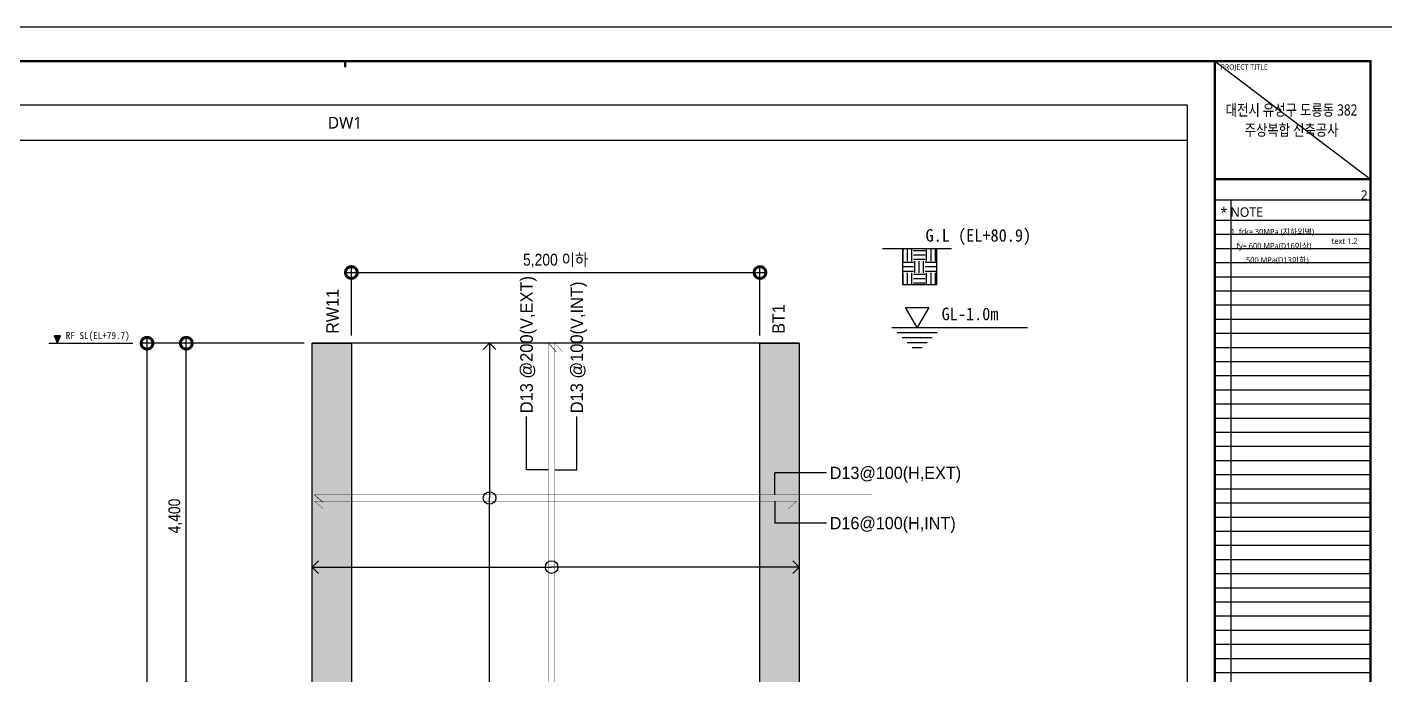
# Model space of a CAD drawing. Header units: millimetres. Extents: x 0 to 252030, y -124740 to 196020.
# Drawn here: x 209193 to 226472, y -61706 to -53460 of the extents above; entities that cross this region are included whole.
import ezdxf
from ezdxf.enums import TextEntityAlignment as Align

# ---------------------------------------------------------------- set-up
doc = ezdxf.new("R2010")
doc.units = ezdxf.units.MM
doc.header["$LTSCALE"] = 30
doc.linetypes.add('HIDDEN', pattern=[2, 1, -1])
doc.layers.get('DEFPOINTS').update_dxf_attribs({"color": 142})
for name, color, linetype in [('0-SEC1', 3, 'Continuous'), ('0-TEXT', 3, 'Continuous'), ('0-지시선', 7, 'Continuous'), ('A-CEN', 1, 'Continuous'), ('S-CON', 2, 'Continuous'), ('S-EXT BAR', 3, 'Continuous'), ('S-INT BAR', 3, 'HIDDEN'), ('S-SYM', 5, 'Continuous'), ('TABLE-1', 3, 'Continuous'), ('TEX', 3, 'Continuous'), ('X-PLAN-B1F$0$A-DIM', 7, 'Continuous'), ('XR-FORM_(도룡동)$0$AA-SHEET', 9, 'Continuous'), ('XR-FORM_(도룡동)$0$Sheet', 7, 'Continuous'), ('XR-FORM_(도룡동)$0$Sheet-text', 3, 'Continuous')]:
    doc.layers.add(name, color=color, linetype=linetype)
doc.styles.get("Standard").update_dxf_attribs({"font": 'malgun.ttf'})
doc.styles.add('X-PLAN-B1F$0$Gdim', font='Dotum.ttf', dxfattribs={"width": 0.9})
doc.styles.add('XR-FORM_(도룡동)$3$맑은고딕', font='malgun.ttf')
doc.styles.add('돋음체', font='DotumChe.ttf')
doc.styles.add('맑은 고딕', font='malgun.ttf')
doc.styles.add('스타일1', font='Gulim.ttf')
doc.dimstyles.new('X-PLAN-B1F$0$Gdim200', dxfattribs={"dimscale": 200, "dimtxt": 3, "dimasz": 6, "dimexe": 1.5, "dimexo": 2, "dimgap": 1, "dimtad": 1, "dimdec": 0, "dimzin": 0, "dimdsep": 46, "dimlunit": 6, "dimtxsty": 'X-PLAN-B1F$0$Gdim', "dimblk": 'X-PLAN-B1F$0$_DotSmall', "dimcen": 1.5, "dimdle": 1.5, "dimclrd": 1, "dimclre": 1, "dimclrt": 256, "dimazin": 0, "dimtfac": 1, "dimtdec": 0, "dimtix": 1, "dimtmove": 2, "dimatfit": 3, "dimldrblk": 'X-PLAN-B1F$0$_DotSmall', "dimfxl": 1.5, "dimtolj": 1, "dimtzin": 0, "dimlwd": -1, "dimlwe": -1, "dimarcsym": 0})
doc.dimstyles.new('배근범위', dxfattribs={"dimscale": 80, "dimtxt": 1e-06, "dimasz": 2, "dimexe": 0, "dimexo": 0, "dimgap": 0, "dimtad": 1, "dimdec": 0, "dimzin": 0, "dimdsep": 46, "dimlunit": 6, "dimtxsty": 'Standard', "dimblk": 'OPEN90', "dimcen": 0, "dimdle": 2, "dimclrd": 256, "dimclre": 256, "dimclrt": 256, "dimadec": 0, "dimazin": 0, "dimtfac": 1, "dimtdec": 0, "dimtix": 1, "dimtmove": 2, "dimatfit": 3, "dimldrblk": 'DIMDOT', "dimfxl": 1, "dimtolj": 1, "dimtzin": 0, "dimarcsym": 0})

# ---------------------------------------------------------------- blocks, each defined once
blk = doc.blocks.new('XR-FORM_(도룡동)$0$S')
at = {"layer": 'DEFPOINTS'}
for p, q in [((75750, 52950), (82250, 52950)), ((75640, 52073), (82226, 52073)), ((76315, 52073), (76315, 20700)), ((82250, 51196), (75640, 51196)), ((82250, 50596), (75640, 50596)), ((82250, 49996), (75640, 49996)), ((82250, 49396), (75640, 49396)), ((82250, 48796), (75640, 48796)), ((82250, 48196), (75640, 48196)), ((82250, 47596), (75640, 47596)), ((82250, 46996), (75640, 46996)), ((82250, 46396), (75640, 46396)), ((82250, 45796), (75640, 45796)), ((82250, 45196), (75640, 45196)), ((82250, 44596), (75640, 44596)), ((82250, 43996), (75640, 43996)), ((82250, 43396), (75640, 43396)), ((82250, 42796), (75640, 42796)), ((82250, 42196), (75640, 42196)), ((82250, 41596), (75640, 41596)), ((82250, 40996), (75640, 40996)), ((82250, 40396), (75640, 40396)), ((82250, 39796), (75640, 39796)), ((82250, 39196), (75640, 39196)), ((82250, 38596), (75640, 38596)), ((82250, 37996), (75640, 37996)), ((82250, 37396), (75640, 37396)), ((82250, 36796), (75640, 36796)), ((82250, 36196), (75640, 36196)), ((82250, 35596), (75640, 35596)), ((82250, 34996), (75640, 34996)), ((82250, 34396), (75640, 34396)), ((82250, 33796), (75640, 33796)), ((82250, 33196), (75640, 33196)), ((82250, 32596), (75640, 32596)), ((82250, 31996), (75640, 31996))]:
    blk.add_line(p, q, dxfattribs=at)
at = {"layer": 'XR-FORM_(도룡동)$0$AA-SHEET', "const_width": 99.9}
blk.add_lwpolyline([(75750, 52950), (82250, 52950)], dxfattribs=at)
at = {"layer": 'XR-FORM_(도룡동)$0$Sheet', "const_width": 100}
blk.add_lwpolyline([(1850, 57950), (82250, 57950), (82250, 1200), (1850, 1200)], close=True, dxfattribs=at)
at = {"layer": 'XR-FORM_(도룡동)$0$Sheet', "linetype": 'Continuous', "const_width": 100}
blk.add_lwpolyline([(38745, 57950), (38745, 57700)], dxfattribs=at)
at = {"layer": 'XR-FORM_(도룡동)$0$Sheet', "const_width": 100}
for points in [[(75640, 57950), (75640, 1200)], [(75640, 52950), (82250, 52950)]]:
    blk.add_lwpolyline(points, dxfattribs=at)
at = {"layer": 'DEFPOINTS', "style": 'XR-FORM_(도룡동)$3$맑은고딕'}
blk.add_text('2', height=400, dxfattribs=at).set_placement((82126, 52273), align=Align.MIDDLE_RIGHT)
blk.add_text('text 1.2', height=240, dxfattribs=at).set_placement((80599, 50202))
at = {"layer": 'XR-FORM_(도룡동)$0$Sheet', "style": 'XR-FORM_(도룡동)$3$맑은고딕'}
blk.add_text('PROJECT TITLE', height=220, dxfattribs=at).set_placement((75890, 57600))
at = {"layer": 'XR-FORM_(도룡동)$0$Sheet-text', "style": 'XR-FORM_(도룡동)$3$맑은고딕'}
blk.add_text('* NOTE', height=400, dxfattribs=at).set_placement((75881, 51550), align=Align.MIDDLE_LEFT)
blk = doc.blocks.new('XR-FORM_(도룡동)', base_point=(101.33, -56114.51))
at = {"layer": 'DEFPOINTS'}
blk.add_line((377.95, 289.75), (411, 264.75), dxfattribs=at)
blk.add_lwpolyline([(0, 0), (420, 0), (420, 297), (0, 297)], close=True, dxfattribs=at)
at = {"xscale": 0.005, "yscale": 0.005, "zscale": 0.005}
blk.add_blockref('XR-FORM_(도룡동)$0$S', (-0.25, 0), dxfattribs=at)
at = {"layer": 'XR-FORM_(도룡동)$0$Sheet-text', "style": 'XR-FORM_(도룡동)$3$맑은고딕', "width": 0.8}
for s, p in [('대전시 유성구 도룡동 382', (394.23, 279.42)), ('주상복합 신축공사', (394.23, 275.17))]:
    blk.add_text(s, height=2.4, dxfattribs=at).set_placement(p, align=Align.MIDDLE_CENTER)
blk = doc.blocks.new('X-PLAN-B1F$0$_DotSmall')
at = {"color": 0, "linetype": 'ByBlock', "const_width": 0.5}
blk.add_lwpolyline([(-0.0625, 0, 1), (0.0625, 0, 1)], format="xyb", close=True, dxfattribs=at)
blk = doc.blocks.new('*D1441')
at = {"layer": 'DEFPOINTS', "color": 0, "transparency": 16777216}
for p in [(218519, -56584), (213319, -57484), (218519, -57484)]:
    blk.add_point(p, dxfattribs=at)
at = {"layer": 'X-PLAN-B1F$0$A-DIM', "color": 1, "transparency": 16777216}
for p, q in [((213244, -56584), (218594, -56584)), ((213319, -57384), (213319, -56509)), ((218519, -57384), (218519, -56509))]:
    blk.add_line(p, q, dxfattribs=at)
at = {"layer": 'X-PLAN-B1F$0$A-DIM', "color": 1, "transparency": 16777216, "xscale": 300, "yscale": 300, "zscale": 300, "rotation": 180}
blk.add_blockref('X-PLAN-B1F$0$_DotSmall', (213319, -56584), dxfattribs=at)
at = {"layer": 'X-PLAN-B1F$0$A-DIM', "color": 1, "transparency": 16777216, "xscale": 300, "yscale": 300, "zscale": 300}
blk.add_blockref('X-PLAN-B1F$0$_DotSmall', (218519, -56584), dxfattribs=at)
at = {"layer": 'X-PLAN-B1F$0$A-DIM', "transparency": 16777216, "insert": (215919, -56435), "char_height": 150, "attachment_point": 5, "style": 'X-PLAN-B1F$0$Gdim'}
blk.add_mtext('\\A1;5,200 이하', dxfattribs=at)
blk = doc.blocks.new('*D1443')
at = {"layer": 'DEFPOINTS', "color": 0, "transparency": 16777216}
for p in [(211219, -57484), (212819, -57484), (212819, -61884)]:
    blk.add_point(p, dxfattribs=at)
at = {"layer": 'X-PLAN-B1F$0$A-DIM', "color": 1, "transparency": 16777216}
for p, q in [((212719, -57484), (211144, -57484)), ((211219, -61959), (211219, -57409)), ((212719, -61884), (211144, -61884))]:
    blk.add_line(p, q, dxfattribs=at)
at = {"layer": 'X-PLAN-B1F$0$A-DIM', "color": 1, "transparency": 16777216, "xscale": 300, "yscale": 300, "zscale": 300}
for p, rotation in [((211219, -57484), 90), ((211219, -61884), 270)]:
    blk.add_blockref('X-PLAN-B1F$0$_DotSmall', p, dxfattribs=dict(at, rotation=rotation))
at = {"layer": 'X-PLAN-B1F$0$A-DIM', "transparency": 16777216, "insert": (211080, -59684), "char_height": 150, "attachment_point": 5, "rotation": 90, "style": 'X-PLAN-B1F$0$Gdim'}
blk.add_mtext('\\A1;4,400', dxfattribs=at)
blk = doc.blocks.new('*D1445')
at = {"layer": 'DEFPOINTS', "color": 0, "transparency": 16777216}
for p in [(210719, -57484), (212819, -57484), (212819, -68834)]:
    blk.add_point(p, dxfattribs=at)
at = {"layer": 'X-PLAN-B1F$0$A-DIM', "color": 1, "transparency": 16777216}
for p, q in [((212719, -57484), (210644, -57484)), ((210719, -68909), (210719, -57409)), ((212719, -68834), (210644, -68834))]:
    blk.add_line(p, q, dxfattribs=at)
at = {"layer": 'X-PLAN-B1F$0$A-DIM', "color": 1, "transparency": 16777216, "xscale": 300, "yscale": 300, "zscale": 300}
for p, rotation in [((210719, -57484), 90), ((210719, -68834), 270)]:
    blk.add_blockref('X-PLAN-B1F$0$_DotSmall', p, dxfattribs=dict(at, rotation=rotation))
at = {"layer": 'X-PLAN-B1F$0$A-DIM', "transparency": 16777216, "insert": (210580, -63159), "char_height": 150, "attachment_point": 5, "rotation": 90, "style": 'X-PLAN-B1F$0$Gdim'}
blk.add_mtext('\\A1;11,350', dxfattribs=at)
blk = doc.blocks.new('_Open90')
at = {"color": 0, "linetype": 'ByBlock', "lineweight": -2}
for p, q in [((0, 0), (-1, 0)), ((-0.5, 0.5), (0, 0)), ((0, 0), (-0.5, -0.5))]:
    blk.add_line(p, q, dxfattribs=at)
blk = doc.blocks.new('*D1446')
at = {"layer": '0-지시선', "lineweight": -2, "transparency": 16777216}
for p in [(215078, -57644), (215078, -61724)]:
    blk.add_line(p, (215078, -59454), dxfattribs=at)
at = {"layer": 'DEFPOINTS', "color": 0, "transparency": 16777216}
for p in [(215078, -57484), (215078, -57484), (215078, -61884)]:
    blk.add_point(p, dxfattribs=at)
at = {"layer": '0-지시선', "lineweight": -2, "transparency": 16777216, "xscale": 160, "yscale": 160, "zscale": 160}
for p, rotation in [((215078, -57484), 90), ((215078, -61884), 270)]:
    blk.add_blockref('_Open90', p, dxfattribs=dict(at, rotation=rotation))
at = {"layer": '0-지시선', "transparency": 16777216, "insert": (215078, -59454), "char_height": 0.00008, "attachment_point": 5, "rotation": 90}
blk.add_mtext('\\A1;4,400', dxfattribs=at)
blk = doc.blocks.new('DIMDOT')
at = {"linetype": 'Continuous'}
for p, q in [((0, -2), (0, 2)), ((-2, 0), (2, 0))]:
    blk.add_line(p, q, dxfattribs=at)
for radius in [0.5, 0.25]:
    blk.add_circle((0, 0), radius, dxfattribs=at)
blk = doc.blocks.new('기본근 지시선')
at = {"layer": '0-지시선'}
blk.add_line((1650, 700), (0, 700), dxfattribs=at)
blk.add_lwpolyline([(0, 0), (0, 700)], dxfattribs=at)
blk.add_lwpolyline([(0, 0, 0, 96, 0), (0, 288, 0, 0, 0), (0, 264, 0, 0, 0)], format="xyseb", dxfattribs=at)
blk = doc.blocks.new('SOIL LEVEL')
at = {"layer": 'S-SYM'}
for p, q in [((1567, 1135), (-629, 1135)), ((20, 750), (20, 1125)), ((161, 750), (161, 1125)), ((301, 750), (301, 1125)), ((723, 1078), (348, 1078)), ((723, 938), (348, 938)), ((395, 1125), (395, 1135)), ((536, 1125), (536, 1135)), ((676, 1125), (676, 1135)), ((770, 750), (770, 1125)), ((911, 750), (911, 1125)), ((1051, 750), (1051, 1125)), ((348, 703), (0, 703)), ((348, 563), (0, 563)), ((723, 797), (348, 797)), ((395, 375), (395, 750)), ((536, 375), (536, 750)), ((676, 375), (676, 750)), ((1098, 703), (723, 703)), ((1098, 563), (723, 563)), ((348, 422), (0, 422)), ((20, 0), (20, 375)), ((161, 0), (161, 375)), ((301, 0), (301, 375)), ((723, 328), (348, 328)), ((723, 188), (348, 188)), ((723, 47), (348, 47)), ((1098, 422), (723, 422)), ((770, 0), (770, 375)), ((911, 0), (911, 375)), ((1051, 0), (1051, 375))]:
    blk.add_line(p, q, dxfattribs=at)
blk.add_lwpolyline([(1098, 1135), (0, 1135), (0, 0), (1098, 0)], close=True, dxfattribs=at)
blk = doc.blocks.new('WATER LEVEL')
at = {"layer": 'S-SYM'}
for p, q in [((-800, 0), (800, 0)), ((-640, -160), (640, -160)), ((-480, -320), (480, -320)), ((-320, -480), (320, -480)), ((-160, -640), (160, -640))]:
    blk.add_line(p, q, dxfattribs=at)
blk.add_lwpolyline([(0, 0), (-370, 640), (370, 640), (0, 0)], dxfattribs=at)
blk = doc.blocks.new('*D1449')
at = {"layer": '0-지시선', "lineweight": -2, "transparency": 16777216}
for p in [(212979, -60334), (218859, -60334)]:
    blk.add_line(p, (215868, -60334), dxfattribs=at)
at = {"layer": 'DEFPOINTS', "color": 0, "transparency": 16777216}
for p in [(212819, -60334), (212819, -60334), (219019, -60334)]:
    blk.add_point(p, dxfattribs=at)
at = {"layer": '0-지시선', "lineweight": -2, "transparency": 16777216, "xscale": 160, "yscale": 160, "zscale": 160, "rotation": 180}
blk.add_blockref('_Open90', (212819, -60334), dxfattribs=at)
at = {"layer": '0-지시선', "lineweight": -2, "transparency": 16777216, "xscale": 160, "yscale": 160, "zscale": 160}
blk.add_blockref('_Open90', (219019, -60334), dxfattribs=at)
at = {"layer": '0-지시선', "transparency": 16777216, "insert": (215868, -60334), "char_height": 0.00008, "attachment_point": 5}
blk.add_mtext('\\A1;6,200', dxfattribs=at)
blk = doc.blocks.new('기본근 지시선-2')
at = {"layer": '0-지시선'}
blk.add_lwpolyline([(0, 0), (700, 0), (700, 1700)], dxfattribs=at)
blk.add_lwpolyline([(0, 0, 0, 96, 0), (288, 0, 0, 0, 0), (264, 0, 0, 0, 0)], format="xyseb", dxfattribs=at)

msp = doc.modelspace()

# ---------------------------------------------------------------- hatches: boundary and pattern name
at = {"layer": '0-지시선'}
msp.add_hatch(color=256, dxfattribs=at).paths.add_polyline_path([(209580.24607, -57484.42371), (209543.30208, -57390.79065), (209617.19005, -57390.79065)])
at = {"layer": 'S-CON', "lineweight": -2}
h = msp.add_hatch(color=251, dxfattribs=at)
h.dxf.hatch_style = 1
h.paths.add_polyline_path([(212819.46339, -57484.42371), (212819.46339, -69634.42371), (219019.46339, -69634.42371), (219019.46339, -57484.42371), (218519.46339, -57484.42371), (218519.46339, -68834.42371), (213319.46339, -68834.42371), (213319.46339, -57484.42371)])

# ---------------------------------------------------------------- linework, layer by layer
at = {"layer": '0-지시선'}
for p, q in [((209467.74607, -57484.42371), (210536.49607, -57484.42371)), ((209617.19005, -57390.79065), (209543.30208, -57390.79065)), ((209580.24607, -57484.42371), (209543.30208, -57390.79065)), ((209580.24607, -57484.42371), (209617.19005, -57390.79065))]:
    msp.add_line(p, q, dxfattribs=at)
for centre in [(215077.86419, -59454.42331), (215868.16653, -60334.42317)]:
    msp.add_circle(centre, 80, dxfattribs=at)
at = {"layer": 'A-CEN', "linetype": 'Continuous', "lineweight": -2}
msp.add_line((219019.46339, -57484.42371), (212819.46339, -57484.42371), dxfattribs=at)
at = {"layer": 'S-CON', "color": 4, "linetype": 'Continuous', "lineweight": -2}
msp.add_lwpolyline([(212819.46339, -57484.42371), (213319.46339, -57484.42371), (213319.46339, -68834.42371), (218519.46339, -68834.42371), (218519.46339, -57484.42371), (219019.46339, -57484.42371), (219019.46339, -69634.42371), (212819.46339, -69634.42371)], close=True, dxfattribs=at)
at = {"layer": 'S-EXT BAR', "color": 6, "const_width": 8}
for points in [[(215926.6576, -57595.13392), (215828.1664, -57484.42371), (215828.1664, -69544.42371), (215926.65761, -69433.71349)], [(219939.46339, -59414.42317), (212849.46339, -59414.42317), (212960.17361, -59512.91438)]]:
    msp.add_lwpolyline(points, dxfattribs=at)
at = {"layer": 'S-INT BAR', "color": 6, "lineweight": -2, "const_width": 4}
for points in [[(216006.6576, -57595.13392), (215908.1664, -57484.42371), (215908.1664, -69544.42371), (216006.65761, -69433.71349)], [(218878.75318, -59592.91437), (218989.46339, -59494.42317), (212849.46339, -59494.42317), (212960.17361, -59592.91438)]]:
    msp.add_lwpolyline(points, dxfattribs=at)
at = {"layer": 'S-SYM'}
msp.add_line((220839.46339, -57284.42371), (221924.7207, -57284.42371), dxfattribs=at)
at = {"layer": 'TABLE-1'}
msp.add_line((202517.25014, -54899.54141), (223959.75014, -54899.54141), dxfattribs=at)
msp.add_lwpolyline([(202517.25014, -70660.50857), (223959.75014, -70660.50857), (223959.75014, -54454.4916), (202517.25014, -54454.4916)], close=True, dxfattribs=at)

# ---------------------------------------------------------------- block references
at = {"layer": '0-SEC1', "xscale": 60, "yscale": 60, "zscale": 60}
msp.add_blockref('XR-FORM_(도룡동)', (207710.02429, -3438150.57868), dxfattribs=at)
at = {"layer": '0-지시선', "linetype": 'Continuous', "lineweight": -2, "yscale": 0.4, "zscale": 0.4}
for p, xscale in [((215828.16802, -59096.52853), -0.4), ((215908.16505, -59096.52853), 0.4)]:
    msp.add_blockref('기본근 지시선-2', p, dxfattribs=dict(at, xscale=xscale))
at = {"layer": '0-지시선', "xscale": 0.4, "yscale": 0.4, "zscale": 0.4}
msp.add_blockref('기본근 지시선', (218706.96593, -59414.42371), dxfattribs=at)
at = {"layer": '0-지시선', "xscale": -0.4, "yscale": 0.4, "zscale": 0.4, "rotation": 180}
msp.add_blockref('기본근 지시선', (218706.96593, -59494.42236), dxfattribs=at)
at = {"layer": 'S-SYM', "xscale": 0.4, "yscale": 0.4, "zscale": 0.4}
for name, p in [('SOIL LEVEL', (220332.01, -56738.53102)), ('WATER LEVEL', (220519.46339, -57284.42371))]:
    msp.add_blockref(name, p, dxfattribs=at)

# ---------------------------------------------------------------- texts
at = {"layer": '0-TEXT', "color": 2, "style": '돋음체'}
msp.add_text('G.L (EL+80.9)', height=160, dxfattribs=at).set_placement((220626.39647, -56191.04153))
at = {"layer": '0-TEXT', "linetype": 'Continuous', "style": '스타일1'}
for s, p in [('D13 @200(V,EXT)', (215548.16856, -58376.52853)), ('D13 @100(V,INT)', (216188.16451, -58376.52853))]:
    msp.add_text(s, height=160, rotation=90, dxfattribs=at).set_placement(p, align=Align.MIDDLE_LEFT)
at = {"layer": '0-TEXT', "style": '돋음체'}
for s, height, p in [('GL-1.0m', 160, (220830.39618, -57191.04153)), ('RF SL(EL+79.7)', 90, (209684.462, -57431.89623))]:
    msp.add_text(s, height=height, dxfattribs=at).set_placement(p)
at = {"layer": '0-TEXT', "linetype": 'Continuous', "style": '스타일1'}
for s, p in [('D13@100(H,EXT)', (219406.96593, -59134.42317)), ('D16@100(H,INT)', (219406.96593, -59774.42182))]:
    msp.add_text(s, height=157.248, dxfattribs=at).set_placement(p, align=Align.MIDDLE_LEFT)
at = {"layer": 'S-CON', "color": 4, "linetype": 'Continuous', "lineweight": -2, "style": '스타일1'}
for s, p in [('RW11', (213078.73162, -57364.42371)), ('BT1', (218755.74339, -57364.42371))]:
    msp.add_text(s, height=157.248, rotation=90, dxfattribs=at).set_placement(p, align=Align.MIDDLE_LEFT)
at = {"layer": 'TEX', "style": '맑은 고딕'}
msp.add_text('DW1', height=150, dxfattribs=at).set_placement((213238.50014, -54677.0165), align=Align.MIDDLE_CENTER)
for s, p in [('1. fck= 30MPa (지하외벽)', (224509.3931, -56065.08095)), ('   fy= 600 MPa(D16이상) ', (224509.3931, -56245.08095)), ('        500 MPa(D13이하)', (224509.3931, -56425.08095))]:
    msp.add_text(s, height=72, dxfattribs=at).set_placement(p, align=Align.MIDDLE_LEFT)

# ---------------------------------------------------------------- dimensions: what is measured, and where the dimension line sits
at = {"layer": '0-지시선'}
dim = msp.add_linear_dim(base=(215077.86419, -57484.42371), p1=(215077.86419, -61884.42371), p2=(215077.86419, -57484.42371), angle=270, dimstyle='배근범위', override={"dimblk": 'Open90'}, dxfattribs=at)
dim.commit()
dim.dimension.update_dxf_attribs({"geometry": '*D1446', "text_midpoint": (215077.86419, -59454.42331), "dimtype": 160})
dim = msp.add_linear_dim(base=(212819.46339, -60334.42317), p1=(219019.46339, -60334.42317), p2=(212819.46339, -60334.42317), dimstyle='배근범위', override={"dimscale": 80}, dxfattribs=at)
dim.commit()
dim.dimension.update_dxf_attribs({"geometry": '*D1449', "text_midpoint": (215868.16653, -60334.42317), "dimtype": 160})
at = {"layer": 'X-PLAN-B1F$0$A-DIM'}
dim = msp.add_linear_dim(base=(218519.46339, -56584.42371), p1=(213319.46339, -57484.42371), p2=(218519.46339, -57484.42371), text='<> 이하', dimstyle='X-PLAN-B1F$0$Gdim200', override={"dimscale": 50, "dimtxsty": 'X-PLAN-B1F$0$Gdim', "dimblk": 'X-PLAN-B1F$0$_DotSmall'}, dxfattribs=at)
dim.commit()
dim.dimension.update_dxf_attribs({"geometry": '*D1441', "text_midpoint": (215919.46339, -56434.89861)})
for base, p1, picture, middle in [((210719.46339, -57484.42371), (212819.46339, -68834.42371), '*D1445', (210579.91115, -63159.42371)), ((211219.46339, -57484.42371), (212819.46339, -61884.42371), '*D1443', (211079.91115, -59684.42371))]:
    dim = msp.add_linear_dim(base=base, p1=p1, p2=(212819.46339, -57484.42371), angle=90, dimstyle='X-PLAN-B1F$0$Gdim200', override={"dimscale": 50, "dimblk": 'X-PLAN-B1F$0$_DotSmall'}, dxfattribs=at)
    dim.commit()
    dim.dimension.update_dxf_attribs({"geometry": picture, "text_midpoint": middle})

doc.saveas('drawing.dxf')
